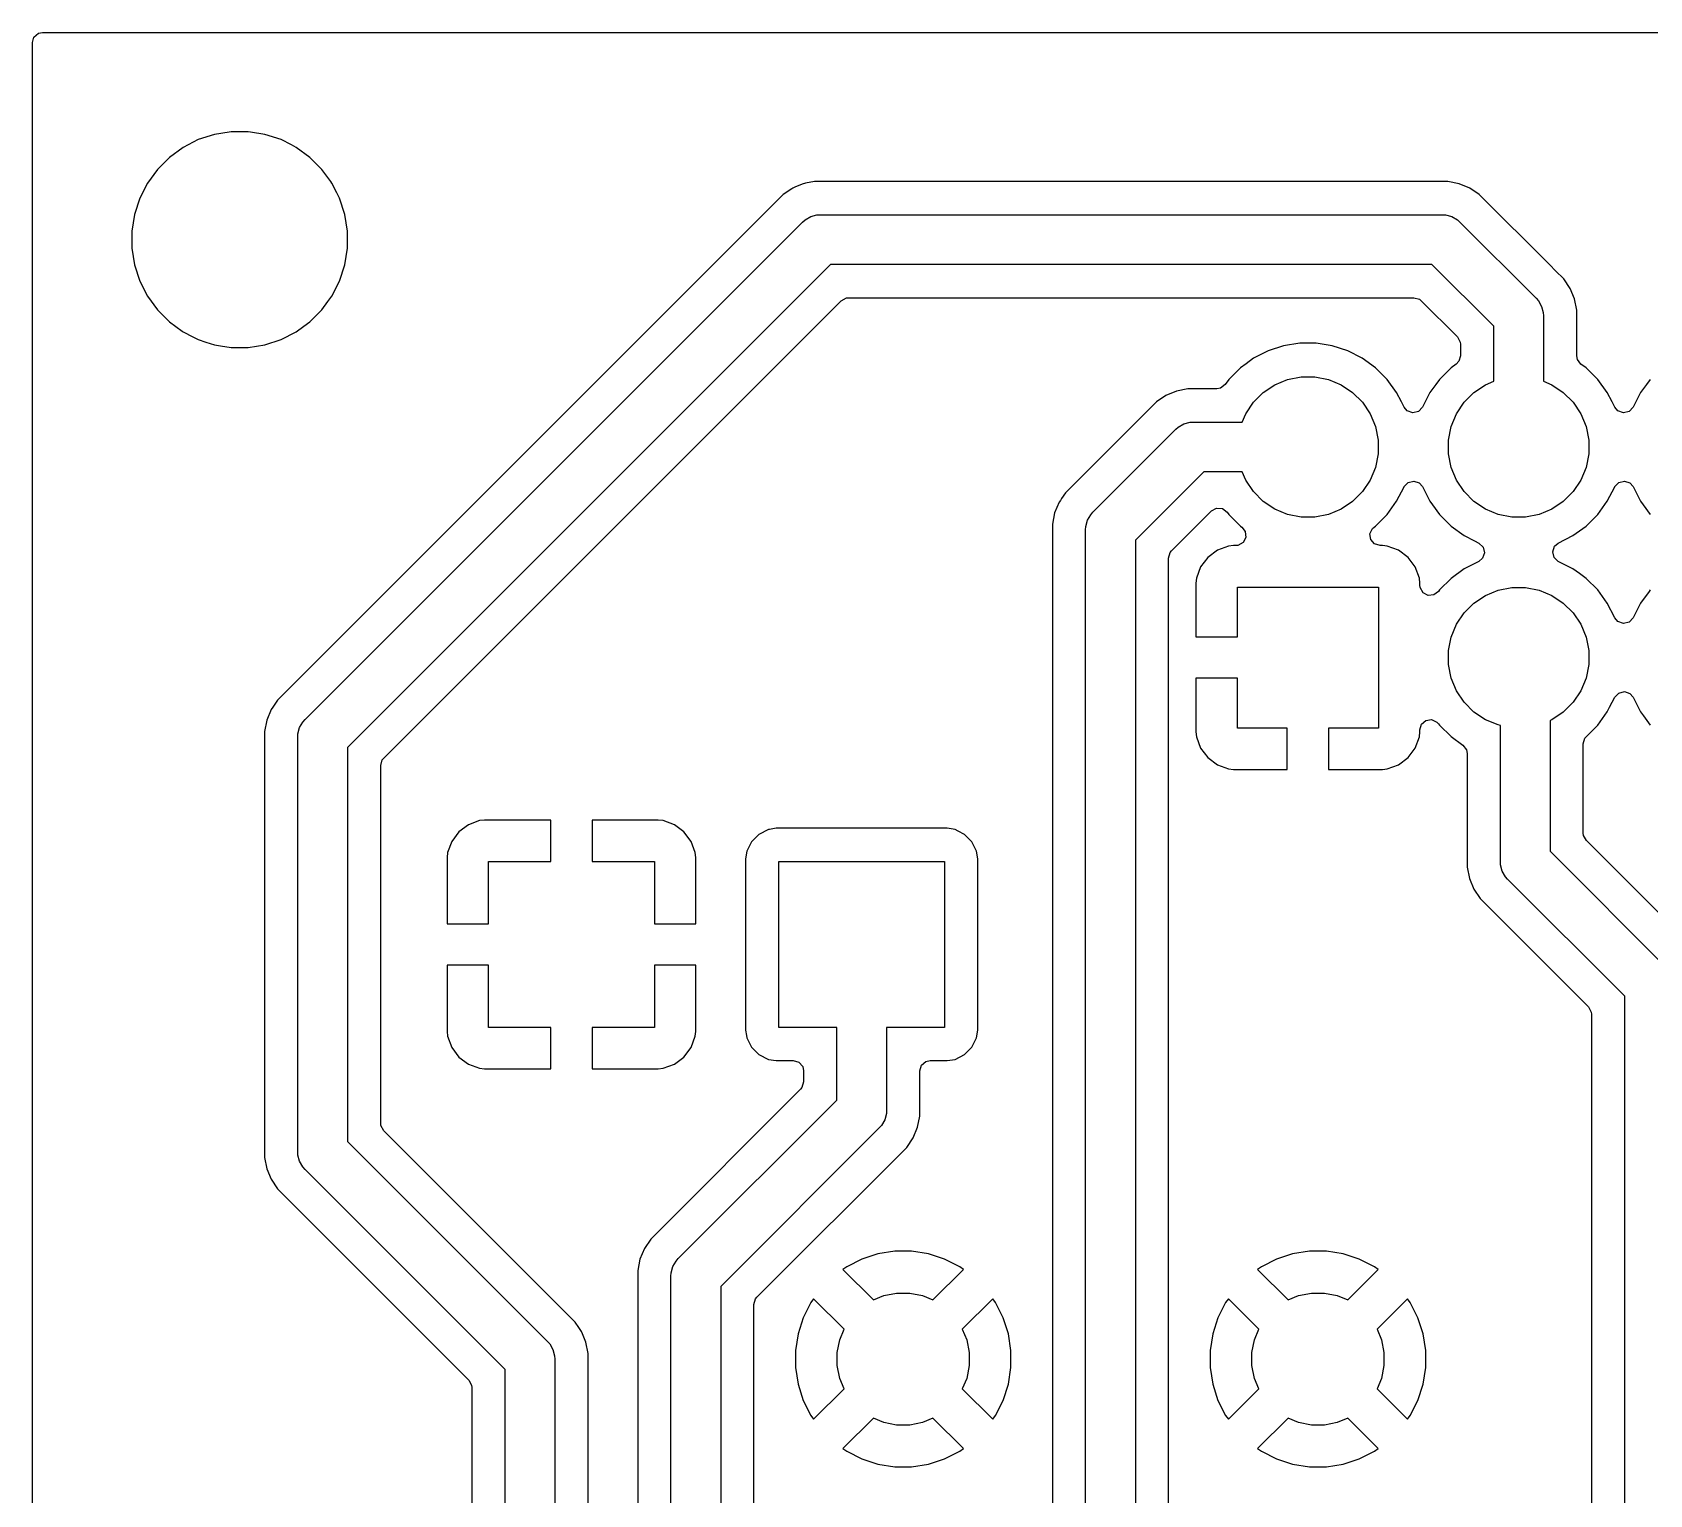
# Model space of a CAD drawing. Header units: inches. Extents: x 5.14 to 6.67, y -5.12 to -2.8.
# Drawn here: x 5.138 to 5.906, y -3.49 to -2.795 of the extents above; entities that cross this region are included whole.
import ezdxf

# ---------------------------------------------------------------- set-up
doc = ezdxf.new("R2010")
doc.units = ezdxf.units.IN
doc.header["$MEASUREMENT"] = 0
doc.layers.add('B.Cu', color=153, linetype='CONTINUOUS', true_color=0x4d7fc4)

msp = doc.modelspace()

# ---------------------------------------------------------------- linework, layer by layer
at = {"layer": 'B.Cu', "linetype": 'CONTINUOUS'}
for p, q in [((5.13781, -2.80018), (5.13859, -2.79754)), ((5.13781, -2.88967), (5.13781, -2.80018)), ((5.13859, -2.79754), (5.14067, -2.79574)), ((5.14067, -2.79574), (5.1427, -2.7953)), ((5.1427, -2.7953), (6.66833, -2.7953)), ((5.21657, -2.84625), (5.20939, -2.84991)), ((5.22423, -2.84376), (5.21657, -2.84625)), ((5.23123, -2.84265), (5.22423, -2.84376)), ((5.23219, -2.8425), (5.23123, -2.84265)), ((5.24025, -2.8425), (5.23219, -2.8425)), ((5.24134, -2.84267), (5.24025, -2.8425)), ((5.24821, -2.84376), (5.24134, -2.84267)), ((5.25587, -2.84625), (5.24821, -2.84376)), ((5.26081, -2.84877), (5.25587, -2.84625)), ((5.20287, -2.85465), (5.19717, -2.86035)), ((5.20939, -2.84991), (5.20287, -2.85465)), ((5.26306, -2.84991), (5.26081, -2.84877)), ((5.26958, -2.85465), (5.26306, -2.84991)), ((5.26306, -2.84991), (5.26306, -2.84991)), ((5.26306, -2.84991), (5.26306, -2.84991)), ((5.27527, -2.86035), (5.26958, -2.85465)), ((5.19717, -2.86035), (5.19243, -2.86687)), ((5.27947, -2.86612), (5.27527, -2.86035)), ((5.19243, -2.86687), (5.18877, -2.87405)), ((5.28001, -2.86687), (5.27947, -2.86612)), ((5.28234, -2.87144), (5.28001, -2.86687)), ((5.49834, -2.86953), (5.49423, -2.87228)), ((5.49835, -2.86953), (5.49834, -2.86953)), ((5.49875, -2.86926), (5.49835, -2.86953)), ((5.49983, -2.86881), (5.49875, -2.86926)), ((5.50169, -2.86804), (5.49983, -2.86881)), ((5.50377, -2.86718), (5.50169, -2.86804)), ((5.50169, -2.86804), (5.50169, -2.86804)), ((5.5043, -2.86708), (5.50377, -2.86718)), ((5.50483, -2.86697), (5.5043, -2.86708)), ((5.50909, -2.86612), (5.50483, -2.86697)), ((5.50483, -2.86697), (5.50483, -2.86697)), ((5.8098, -2.86612), (5.50909, -2.86612)), ((5.50909, -2.86612), (5.50909, -2.86612)), ((5.81513, -2.86718), (5.8098, -2.86612)), ((5.8098, -2.86612), (5.8098, -2.86612)), ((5.8098, -2.86612), (5.8098, -2.86612)), ((5.82015, -2.86926), (5.81513, -2.86718)), ((5.81513, -2.86718), (5.81513, -2.86718)), ((5.82467, -2.87228), (5.82015, -2.86926)), ((5.18877, -2.87405), (5.18628, -2.88171)), ((5.49423, -2.87228), (5.25417, -3.11234)), ((5.28367, -2.87405), (5.28234, -2.87144)), ((5.28616, -2.88171), (5.28367, -2.87405)), ((5.28367, -2.87405), (5.28367, -2.87405)), ((5.28367, -2.87405), (5.28367, -2.87405)), ((5.49423, -2.87228), (5.49423, -2.87228)), ((5.85808, -2.90569), (5.82467, -2.87228)), ((5.82467, -2.87228), (5.82467, -2.87228)), ((5.18628, -2.88171), (5.18502, -2.88967)), ((5.26724, -3.12157), (5.50346, -2.88535)), ((5.28742, -2.88967), (5.28616, -2.88171)), ((5.50346, -2.88535), (5.50462, -2.88433)), ((5.50462, -2.88433), (5.50729, -2.88279)), ((5.50729, -2.88279), (5.51027, -2.88199)), ((5.51027, -2.88199), (5.51181, -2.88189)), ((5.51181, -2.88189), (5.80709, -2.88189)), ((5.80709, -2.88189), (5.80863, -2.88199)), ((5.80863, -2.88199), (5.81161, -2.88279)), ((5.81161, -2.88279), (5.81428, -2.88433)), ((5.81428, -2.88433), (5.81544, -2.88535)), ((5.81544, -2.88535), (5.85166, -2.92157)), ((5.13781, -3.32949), (5.13781, -2.88967)), ((5.18502, -2.88967), (5.18502, -2.89773)), ((5.28742, -2.89773), (5.28742, -2.88967)), ((5.18502, -2.89773), (5.18628, -2.90569)), ((5.28616, -2.90569), (5.28742, -2.89773)), ((5.18628, -2.90569), (5.18877, -2.91336)), ((5.28367, -2.91336), (5.28616, -2.90569)), ((5.5167, -2.90551), (5.2874, -3.13481)), ((5.80219, -2.90551), (5.5167, -2.90551)), ((5.8315, -2.93481), (5.80219, -2.90551)), ((5.86089, -2.9085), (5.85808, -2.90569)), ((5.86473, -2.91234), (5.86089, -2.9085)), ((5.18877, -2.91336), (5.19243, -2.92054)), ((5.28001, -2.92054), (5.28367, -2.91336)), ((5.86775, -2.91686), (5.86473, -2.91234)), ((5.86473, -2.91234), (5.86473, -2.91234)), ((5.86983, -2.92188), (5.86775, -2.91686)), ((5.86775, -2.91686), (5.86775, -2.91686)), ((5.19243, -2.92054), (5.19717, -2.92706)), ((5.27527, -2.92706), (5.27811, -2.92316)), ((5.27811, -2.92316), (5.28001, -2.92054)), ((5.3046, -3.13991), (5.5218, -2.92271)), ((5.5218, -2.92271), (5.52422, -2.92139)), ((5.52422, -2.92139), (5.52526, -2.92128)), ((5.52526, -2.92128), (5.79364, -2.92128)), ((5.79364, -2.92128), (5.79628, -2.92205)), ((5.79628, -2.92205), (5.79709, -2.92271)), ((5.79709, -2.92271), (5.8143, -2.93991)), ((5.85166, -2.92157), (5.85268, -2.92273)), ((5.85268, -2.92273), (5.85268, -2.92273)), ((5.85268, -2.92273), (5.85422, -2.9254)), ((5.87089, -2.9272), (5.86983, -2.92188)), ((5.86983, -2.92188), (5.86983, -2.92188)), ((5.86983, -2.92188), (5.86983, -2.92188)), ((5.86983, -2.92188), (5.86983, -2.92188)), ((5.19717, -2.92706), (5.20287, -2.93275)), ((5.26958, -2.93275), (5.27527, -2.92706)), ((5.27527, -2.92706), (5.27527, -2.92706)), ((5.27527, -2.92706), (5.27527, -2.92706)), ((5.85422, -2.9254), (5.85502, -2.92838)), ((5.85502, -2.92838), (5.85512, -2.92992)), ((5.85512, -2.92992), (5.85512, -2.96097)), ((5.87089, -2.94882), (5.87089, -2.9272)), ((5.20287, -2.93275), (5.20897, -2.93719)), ((5.20897, -2.93719), (5.20939, -2.93749)), ((5.20939, -2.93749), (5.21396, -2.93982)), ((5.21396, -2.93982), (5.21657, -2.94115)), ((5.25587, -2.94115), (5.26306, -2.93749)), ((5.26306, -2.93749), (5.26672, -2.93483)), ((5.26672, -2.93483), (5.26958, -2.93275)), ((5.26958, -2.93275), (5.26958, -2.93275)), ((5.26958, -2.93275), (5.26958, -2.93275)), ((5.8143, -2.93991), (5.81562, -2.94233)), ((5.8315, -2.96097), (5.8315, -2.93481)), ((5.21657, -2.94115), (5.21657, -2.94115)), ((5.21657, -2.94115), (5.21657, -2.94115)), ((5.21657, -2.94115), (5.22019, -2.94233)), ((5.22019, -2.94233), (5.22423, -2.94364)), ((5.22423, -2.94364), (5.22717, -2.94411)), ((5.22717, -2.94411), (5.23219, -2.9449)), ((5.23219, -2.9449), (5.23219, -2.9449)), ((5.23219, -2.9449), (5.24025, -2.9449)), ((5.24025, -2.9449), (5.24821, -2.94364)), ((5.24025, -2.9449), (5.24025, -2.9449)), ((5.24821, -2.94364), (5.25587, -2.94115)), ((5.72441, -2.9465), (5.7175, -2.95002)), ((5.73178, -2.94411), (5.72441, -2.9465)), ((5.73943, -2.94289), (5.73178, -2.94411)), ((5.74718, -2.94289), (5.73943, -2.94289)), ((5.73943, -2.94289), (5.73943, -2.94289)), ((5.75484, -2.94411), (5.74718, -2.94289)), ((5.74718, -2.94289), (5.74718, -2.94289)), ((5.76221, -2.9465), (5.75484, -2.94411)), ((5.76911, -2.95002), (5.76221, -2.9465)), ((5.81562, -2.94233), (5.81573, -2.94337)), ((5.81573, -2.94337), (5.81573, -2.94882)), ((5.71123, -2.95457), (5.70575, -2.96005)), ((5.71393, -2.95262), (5.71123, -2.95457)), ((5.71123, -2.95457), (5.71123, -2.95457)), ((5.71123, -2.95457), (5.71123, -2.95457)), ((5.7175, -2.95002), (5.71393, -2.95262)), ((5.77538, -2.95457), (5.76911, -2.95002)), ((5.78086, -2.96005), (5.77538, -2.95457)), ((5.81123, -2.95457), (5.80575, -2.96005)), ((5.81372, -2.95277), (5.81123, -2.95457)), ((5.81495, -2.95146), (5.81372, -2.95277)), ((5.81573, -2.94882), (5.81495, -2.95146)), ((5.87122, -2.95059), (5.87089, -2.94882)), ((5.8729, -2.95277), (5.87122, -2.95059)), ((5.87538, -2.95457), (5.8729, -2.95277)), ((5.88086, -2.96005), (5.87538, -2.95457)), ((5.70395, -2.96253), (5.70177, -2.96421)), ((5.70575, -2.96005), (5.70395, -2.96253)), ((5.70575, -2.96005), (5.70575, -2.96005)), ((5.70575, -2.96005), (5.70575, -2.96005)), ((5.72208, -2.96626), (5.72753, -2.96261)), ((5.72753, -2.96261), (5.73359, -2.9601)), ((5.73359, -2.9601), (5.74003, -2.95882)), ((5.74003, -2.95882), (5.74659, -2.95882)), ((5.74659, -2.95882), (5.75302, -2.9601)), ((5.75302, -2.9601), (5.75908, -2.96261)), ((5.75908, -2.96261), (5.76454, -2.96626)), ((5.78541, -2.96632), (5.78086, -2.96005)), ((5.80395, -2.96253), (5.8012, -2.96632)), ((5.80575, -2.96005), (5.80395, -2.96253)), ((5.80575, -2.96005), (5.80575, -2.96005)), ((5.80575, -2.96005), (5.80575, -2.96005)), ((5.82208, -2.96626), (5.82753, -2.96261)), ((5.82753, -2.96261), (5.8315, -2.96097)), ((5.85512, -2.96097), (5.85908, -2.96261)), ((5.85908, -2.96261), (5.86454, -2.96626)), ((5.88541, -2.96632), (5.88086, -2.96005)), ((5.90395, -2.96253), (5.9012, -2.96632)), ((5.90575, -2.96005), (5.90395, -2.96253)), ((5.6714, -2.9707), (5.62818, -3.01392)), ((5.67591, -2.96769), (5.6714, -2.9707)), ((5.68093, -2.96561), (5.67591, -2.96769)), ((5.68626, -2.96455), (5.68093, -2.96561)), ((5.68093, -2.96561), (5.68093, -2.96561)), ((5.7, -2.96455), (5.68626, -2.96455)), ((5.70177, -2.96421), (5.7, -2.96455)), ((5.71379, -2.97635), (5.71744, -2.9709)), ((5.71744, -2.9709), (5.72208, -2.96626)), ((5.76454, -2.96626), (5.76918, -2.9709)), ((5.76918, -2.9709), (5.77282, -2.97635)), ((5.78765, -2.9707), (5.78541, -2.96632)), ((5.78896, -2.97328), (5.78765, -2.9707)), ((5.8012, -2.96632), (5.79766, -2.97328)), ((5.81379, -2.97635), (5.81744, -2.9709)), ((5.81744, -2.9709), (5.82208, -2.96626)), ((5.86454, -2.96626), (5.86918, -2.9709)), ((5.86918, -2.9709), (5.87282, -2.97635)), ((5.88765, -2.9707), (5.88541, -2.96632)), ((5.88896, -2.97328), (5.88765, -2.9707)), ((5.9012, -2.96632), (5.89766, -2.97328)), ((5.71215, -2.98031), (5.71379, -2.97635)), ((5.77282, -2.97635), (5.77533, -2.98241)), ((5.79049, -2.97505), (5.78896, -2.97328)), ((5.7931, -2.97594), (5.79049, -2.97505)), ((5.79577, -2.97528), (5.7931, -2.97594)), ((5.79766, -2.97328), (5.79577, -2.97528)), ((5.81128, -2.98241), (5.81379, -2.97635)), ((5.87282, -2.97635), (5.87533, -2.98241)), ((5.89049, -2.97505), (5.88896, -2.97328)), ((5.8931, -2.97594), (5.89049, -2.97505)), ((5.89577, -2.97528), (5.8931, -2.97594)), ((5.89766, -2.97328), (5.89577, -2.97528)), ((5.64125, -3.02314), (5.68062, -2.98377)), ((5.68062, -2.98377), (5.68179, -2.98276)), ((5.68179, -2.98276), (5.68446, -2.98121)), ((5.68446, -2.98121), (5.68743, -2.98042)), ((5.68743, -2.98042), (5.68898, -2.98031)), ((5.68898, -2.98031), (5.71215, -2.98031)), ((5.77533, -2.98241), (5.77661, -2.98885)), ((5.81, -2.98885), (5.81128, -2.98241)), ((5.87533, -2.98241), (5.87661, -2.98885)), ((5.77661, -2.98885), (5.77661, -2.99541)), ((5.81, -2.99541), (5.81, -2.98885)), ((5.87661, -2.98885), (5.87661, -2.99541)), ((5.77661, -2.99541), (5.77533, -3.00184)), ((5.81128, -3.00184), (5.81, -2.99541)), ((5.87661, -2.99541), (5.87533, -3.00184)), ((5.69387, -3.00394), (5.66142, -3.03639)), ((5.71215, -3.00394), (5.69387, -3.00394)), ((5.71379, -3.0079), (5.71215, -3.00394)), ((5.71744, -3.01336), (5.71379, -3.0079)), ((5.77282, -3.0079), (5.76918, -3.01336)), ((5.77533, -3.00184), (5.77282, -3.0079)), ((5.78896, -3.01098), (5.79085, -3.00898)), ((5.79085, -3.00898), (5.79352, -3.00831)), ((5.79352, -3.00831), (5.79612, -3.0092)), ((5.79612, -3.0092), (5.79766, -3.01098)), ((5.81379, -3.0079), (5.81128, -3.00184)), ((5.81744, -3.01336), (5.81379, -3.0079)), ((5.87282, -3.0079), (5.86918, -3.01336)), ((5.87533, -3.00184), (5.87282, -3.0079)), ((5.88896, -3.01098), (5.89085, -3.00898)), ((5.89085, -3.00898), (5.89352, -3.00831)), ((5.89352, -3.00831), (5.89612, -3.0092)), ((5.89612, -3.0092), (5.89766, -3.01098)), ((5.62641, -3.01657), (5.62579, -3.0175)), ((5.62818, -3.01392), (5.62641, -3.01657)), ((5.72208, -3.01799), (5.71744, -3.01336)), ((5.76918, -3.01336), (5.76454, -3.01799)), ((5.78541, -3.01793), (5.78893, -3.01102)), ((5.78893, -3.01102), (5.78896, -3.01098)), ((5.79766, -3.01098), (5.8012, -3.01793)), ((5.82208, -3.01799), (5.81744, -3.01336)), ((5.86918, -3.01336), (5.86454, -3.01799)), ((5.88541, -3.01793), (5.88893, -3.01102)), ((5.88893, -3.01102), (5.88896, -3.01098)), ((5.89766, -3.01098), (5.9012, -3.01793)), ((5.62309, -3.02345), (5.62203, -3.02878)), ((5.62517, -3.01843), (5.62309, -3.02345)), ((5.62309, -3.02345), (5.62309, -3.02345)), ((5.62579, -3.0175), (5.62517, -3.01843)), ((5.62517, -3.01843), (5.62517, -3.01843)), ((5.63869, -3.02698), (5.64024, -3.02431)), ((5.64024, -3.02431), (5.64125, -3.02314)), ((5.68778, -3.03232), (5.69757, -3.02254)), ((5.69757, -3.02254), (5.69998, -3.02122)), ((5.69998, -3.02122), (5.70273, -3.02141)), ((5.70273, -3.02141), (5.70493, -3.02306)), ((5.70493, -3.02306), (5.70497, -3.02312)), ((5.70497, -3.02312), (5.70575, -3.0242)), ((5.70575, -3.0242), (5.70575, -3.0242)), ((5.70575, -3.0242), (5.71123, -3.02968)), ((5.72753, -3.02164), (5.72208, -3.01799)), ((5.73359, -3.02415), (5.72753, -3.02164)), ((5.74003, -3.02543), (5.73359, -3.02415)), ((5.75302, -3.02415), (5.74659, -3.02543)), ((5.75908, -3.02164), (5.75302, -3.02415)), ((5.76454, -3.01799), (5.75908, -3.02164)), ((5.77538, -3.02968), (5.78086, -3.0242)), ((5.78086, -3.0242), (5.78541, -3.01793)), ((5.8012, -3.01793), (5.80249, -3.0197)), ((5.80249, -3.0197), (5.80575, -3.0242)), ((5.80575, -3.0242), (5.81123, -3.02968)), ((5.82753, -3.02164), (5.82208, -3.01799)), ((5.83359, -3.02415), (5.82753, -3.02164)), ((5.84003, -3.02543), (5.83359, -3.02415)), ((5.85302, -3.02415), (5.84659, -3.02543)), ((5.85908, -3.02164), (5.85302, -3.02415)), ((5.86454, -3.01799), (5.85908, -3.02164)), ((5.87538, -3.02968), (5.88086, -3.0242)), ((5.88086, -3.0242), (5.88541, -3.01793)), ((5.9012, -3.01793), (5.90249, -3.0197)), ((5.90249, -3.0197), (5.90575, -3.0242)), ((5.62203, -3.02878), (5.62203, -3.02878)), ((5.62203, -3.02878), (5.62203, -3.52091)), ((5.6378, -3.0315), (5.6379, -3.02995)), ((5.6378, -3.52362), (5.6378, -3.0315)), ((5.6379, -3.02995), (5.63869, -3.02698)), ((5.67861, -3.04149), (5.68778, -3.03232)), ((5.71123, -3.02968), (5.71188, -3.03015)), ((5.71188, -3.03015), (5.71356, -3.03232)), ((5.71356, -3.03232), (5.71379, -3.03506)), ((5.74659, -3.02543), (5.74003, -3.02543)), ((5.77277, -3.0334), (5.77392, -3.0309)), ((5.77392, -3.0309), (5.77474, -3.03015)), ((5.77474, -3.03015), (5.77538, -3.02968)), ((5.81123, -3.02968), (5.8175, -3.03423)), ((5.84659, -3.02543), (5.84003, -3.02543)), ((5.86911, -3.03423), (5.87538, -3.02968)), ((5.66142, -3.03639), (5.66142, -3.51873)), ((5.70561, -3.03923), (5.70031, -3.04121)), ((5.70562, -3.03923), (5.70561, -3.03923)), ((5.70796, -3.03898), (5.70562, -3.03923)), ((5.70901, -3.03898), (5.70796, -3.03898)), ((5.71011, -3.03885), (5.70901, -3.03898)), ((5.71251, -3.0375), (5.71011, -3.03885)), ((5.71379, -3.03506), (5.71251, -3.0375)), ((5.77317, -3.03612), (5.77277, -3.0334)), ((5.77497, -3.0382), (5.77317, -3.03612)), ((5.77761, -3.03898), (5.77497, -3.0382)), ((5.77866, -3.03898), (5.77761, -3.03898)), ((5.781, -3.03923), (5.77866, -3.03898)), ((5.7863, -3.04121), (5.781, -3.03923)), ((5.781, -3.03923), (5.781, -3.03923)), ((5.8175, -3.03423), (5.82236, -3.03671)), ((5.82236, -3.03671), (5.82446, -3.03778)), ((5.82446, -3.03778), (5.82646, -3.03966)), ((5.82646, -3.03966), (5.82712, -3.04234)), ((5.8595, -3.04192), (5.86038, -3.03931)), ((5.86038, -3.03931), (5.86216, -3.03778)), ((5.86216, -3.03778), (5.86911, -3.03423)), ((5.86911, -3.03423), (5.86911, -3.03423)), ((5.86911, -3.03423), (5.86911, -3.03423)), ((5.67719, -3.04494), (5.67796, -3.0423)), ((5.67719, -3.42117), (5.67719, -3.04494)), ((5.67796, -3.0423), (5.67861, -3.04149)), ((5.69578, -3.0446), (5.69239, -3.04913)), ((5.70031, -3.04121), (5.69578, -3.0446)), ((5.69578, -3.0446), (5.69578, -3.0446)), ((5.70031, -3.04121), (5.70031, -3.04121)), ((5.79083, -3.0446), (5.7863, -3.04121)), ((5.7863, -3.04121), (5.7863, -3.04121)), ((5.79423, -3.04913), (5.79083, -3.0446)), ((5.79083, -3.0446), (5.79083, -3.0446)), ((5.82446, -3.04648), (5.8175, -3.05002)), ((5.82623, -3.04494), (5.82446, -3.04648)), ((5.82712, -3.04234), (5.82623, -3.04494)), ((5.86016, -3.04459), (5.8595, -3.04192)), ((5.86216, -3.04648), (5.86016, -3.04459)), ((5.86911, -3.05002), (5.86216, -3.04648)), ((5.69041, -3.05443), (5.69016, -3.05678)), ((5.69239, -3.04913), (5.69041, -3.05443)), ((5.69041, -3.05443), (5.69041, -3.05443)), ((5.69239, -3.04913), (5.69239, -3.04913)), ((5.7962, -3.05443), (5.79423, -3.04913)), ((5.79423, -3.04913), (5.79423, -3.04913)), ((5.79646, -3.05678), (5.7962, -3.05443)), ((5.7962, -3.05443), (5.7962, -3.05443)), ((5.81123, -3.05457), (5.80575, -3.06005)), ((5.8175, -3.05002), (5.81123, -3.05457)), ((5.87225, -3.0523), (5.86911, -3.05002)), ((5.87538, -3.05457), (5.87225, -3.0523)), ((5.88086, -3.06005), (5.87538, -3.05457)), ((5.69016, -3.05678), (5.69016, -3.08228)), ((5.70984, -3.08228), (5.70984, -3.05866)), ((5.70984, -3.05866), (5.77677, -3.05866)), ((5.77677, -3.05866), (5.77677, -3.12559)), ((5.79646, -3.05783), (5.79646, -3.05678)), ((5.79646, -3.05678), (5.79646, -3.05678)), ((5.79658, -3.05893), (5.79646, -3.05783)), ((5.79794, -3.06133), (5.79658, -3.05893)), ((5.80037, -3.06261), (5.79794, -3.06133)), ((5.80311, -3.06238), (5.80037, -3.06261)), ((5.80529, -3.0607), (5.80311, -3.06238)), ((5.80575, -3.06005), (5.80529, -3.0607)), ((5.82208, -3.06626), (5.82753, -3.06261)), ((5.82753, -3.06261), (5.83359, -3.0601)), ((5.83359, -3.0601), (5.84003, -3.05882)), ((5.84003, -3.05882), (5.84659, -3.05882)), ((5.84659, -3.05882), (5.85302, -3.0601)), ((5.85302, -3.0601), (5.85908, -3.06261)), ((5.85908, -3.06261), (5.86454, -3.06626)), ((5.88541, -3.06632), (5.88086, -3.06005)), ((5.90529, -3.0607), (5.9012, -3.06632)), ((5.90575, -3.06005), (5.90529, -3.0607)), ((5.81744, -3.0709), (5.82208, -3.06626)), ((5.86454, -3.06626), (5.86918, -3.0709)), ((5.88896, -3.07328), (5.88541, -3.06632)), ((5.9012, -3.06632), (5.89766, -3.07328)), ((5.81128, -3.08241), (5.81379, -3.07635)), ((5.81379, -3.07635), (5.81744, -3.0709)), ((5.86918, -3.0709), (5.87282, -3.07635)), ((5.87282, -3.07635), (5.87533, -3.08241)), ((5.89049, -3.07505), (5.88896, -3.07328)), ((5.8931, -3.07594), (5.89049, -3.07505)), ((5.89577, -3.07528), (5.8931, -3.07594)), ((5.89766, -3.07328), (5.89577, -3.07528)), ((5.69016, -3.08228), (5.70984, -3.08228)), ((5.81, -3.08885), (5.81128, -3.08241)), ((5.87533, -3.08241), (5.87661, -3.08885)), ((5.81, -3.09541), (5.81, -3.08885)), ((5.87661, -3.08885), (5.87661, -3.09541)), ((5.81128, -3.10184), (5.81, -3.09541)), ((5.87661, -3.09541), (5.87533, -3.10184)), ((5.69016, -3.10197), (5.69016, -3.12747)), ((5.70984, -3.10197), (5.69016, -3.10197)), ((5.70984, -3.12559), (5.70984, -3.10197)), ((5.81379, -3.1079), (5.81128, -3.10184)), ((5.81744, -3.11336), (5.81379, -3.1079)), ((5.87282, -3.1079), (5.86918, -3.11336)), ((5.87533, -3.10184), (5.87282, -3.1079)), ((5.88896, -3.11098), (5.89085, -3.10898)), ((5.89085, -3.10898), (5.89352, -3.10831)), ((5.89352, -3.10831), (5.89612, -3.1092)), ((5.89612, -3.1092), (5.89766, -3.11098)), ((5.25115, -3.11686), (5.24907, -3.12188)), ((5.2519, -3.11573), (5.25115, -3.11686)), ((5.25115, -3.11686), (5.25115, -3.11686)), ((5.25417, -3.11234), (5.2519, -3.11573)), ((5.2519, -3.11573), (5.2519, -3.11573)), ((5.25417, -3.11234), (5.25417, -3.11234)), ((5.82208, -3.11799), (5.81744, -3.11336)), ((5.86918, -3.11336), (5.86454, -3.11799)), ((5.88541, -3.11793), (5.88653, -3.11573)), ((5.88653, -3.11573), (5.88896, -3.11098)), ((5.89766, -3.11098), (5.9012, -3.11793)), ((5.24907, -3.12188), (5.24801, -3.1272)), ((5.24907, -3.12188), (5.24907, -3.12188)), ((5.26468, -3.1254), (5.26622, -3.12273)), ((5.26622, -3.12273), (5.26724, -3.12157)), ((5.79646, -3.12643), (5.79723, -3.12379)), ((5.79723, -3.12379), (5.79931, -3.12199)), ((5.79931, -3.12199), (5.80203, -3.12159)), ((5.80203, -3.12159), (5.80454, -3.12274)), ((5.80454, -3.12274), (5.80529, -3.12356)), ((5.80529, -3.12356), (5.80575, -3.1242)), ((5.80575, -3.1242), (5.81123, -3.12968)), ((5.82753, -3.12164), (5.82208, -3.11799)), ((5.83359, -3.12415), (5.82753, -3.12164)), ((5.83465, -3.12436), (5.83359, -3.12415)), ((5.83465, -3.18898), (5.83465, -3.12436)), ((5.85908, -3.12164), (5.85827, -3.12198)), ((5.85827, -3.12198), (5.85827, -3.18408)), ((5.86454, -3.11799), (5.85908, -3.12164)), ((5.87785, -3.1272), (5.88086, -3.1242)), ((5.88086, -3.1242), (5.88541, -3.11793)), ((5.9012, -3.11793), (5.90257, -3.11981)), ((5.90257, -3.11981), (5.90575, -3.1242)), ((5.24801, -3.1272), (5.24801, -3.12721)), ((5.24801, -3.12721), (5.24801, -3.32406)), ((5.26378, -3.12992), (5.26388, -3.12838)), ((5.26378, -3.32677), (5.26378, -3.12992)), ((5.26388, -3.12838), (5.26468, -3.1254)), ((5.69016, -3.12747), (5.69041, -3.12982)), ((5.69041, -3.12982), (5.69041, -3.12982)), ((5.69041, -3.12982), (5.69239, -3.13512)), ((5.73346, -3.12559), (5.70984, -3.12559)), ((5.73346, -3.14528), (5.73346, -3.12559)), ((5.77677, -3.12559), (5.75315, -3.12559)), ((5.75315, -3.12559), (5.75315, -3.14528)), ((5.79423, -3.13512), (5.7962, -3.12982)), ((5.7962, -3.12982), (5.79646, -3.12747)), ((5.7962, -3.12982), (5.7962, -3.12982)), ((5.79646, -3.12747), (5.79646, -3.12643)), ((5.79646, -3.12747), (5.79646, -3.12747)), ((5.81123, -3.12968), (5.81687, -3.13377)), ((5.87404, -3.13304), (5.87481, -3.13041)), ((5.87481, -3.13041), (5.87547, -3.12959)), ((5.87547, -3.12959), (5.87785, -3.1272)), ((5.2874, -3.13481), (5.2874, -3.32188)), ((5.30394, -3.14073), (5.3046, -3.13991)), ((5.69239, -3.13512), (5.69239, -3.13512)), ((5.69239, -3.13512), (5.69578, -3.13965)), ((5.69578, -3.13965), (5.69578, -3.13965)), ((5.69578, -3.13965), (5.70031, -3.14305)), ((5.7863, -3.14305), (5.79083, -3.13965)), ((5.79083, -3.13965), (5.79423, -3.13512)), ((5.79083, -3.13965), (5.79083, -3.13965)), ((5.79423, -3.13512), (5.79423, -3.13512)), ((5.81687, -3.13377), (5.81855, -3.13595)), ((5.81855, -3.13595), (5.81888, -3.13772)), ((5.81888, -3.13772), (5.81888, -3.18626)), ((5.87404, -3.17553), (5.87404, -3.13304)), ((5.30317, -3.14337), (5.30394, -3.14073)), ((5.30317, -3.18709), (5.30317, -3.14337)), ((5.70031, -3.14305), (5.70031, -3.14305)), ((5.70031, -3.14305), (5.70561, -3.14502)), ((5.70561, -3.14502), (5.70562, -3.14502)), ((5.70562, -3.14502), (5.70796, -3.14528)), ((5.70796, -3.14528), (5.70796, -3.14528)), ((5.70796, -3.14528), (5.73346, -3.14528)), ((5.75315, -3.14528), (5.77865, -3.14528)), ((5.77865, -3.14528), (5.77866, -3.14528)), ((5.77866, -3.14528), (5.781, -3.14502)), ((5.781, -3.14502), (5.7863, -3.14305)), ((5.781, -3.14502), (5.781, -3.14502)), ((5.7863, -3.14305), (5.7863, -3.14305)), ((5.3501, -3.16954), (5.3448, -3.17152)), ((5.35245, -3.16929), (5.3501, -3.16954)), ((5.3501, -3.16954), (5.3501, -3.16954)), ((5.38386, -3.16929), (5.35245, -3.16929)), ((5.38386, -3.18898), (5.38386, -3.16929)), ((5.43495, -3.16929), (5.40354, -3.16929)), ((5.40354, -3.16929), (5.40354, -3.18898)), ((5.4373, -3.16954), (5.43495, -3.16929)), ((5.4426, -3.17152), (5.4373, -3.16954)), ((5.4373, -3.16954), (5.4373, -3.16954)), ((5.34027, -3.17491), (5.33688, -3.17945)), ((5.3448, -3.17152), (5.34027, -3.17491)), ((5.34027, -3.17491), (5.34027, -3.17491)), ((5.3448, -3.17152), (5.3448, -3.17152)), ((5.44713, -3.17491), (5.4426, -3.17152)), ((5.4426, -3.17152), (5.4426, -3.17152)), ((5.45053, -3.17945), (5.44713, -3.17491)), ((5.44713, -3.17491), (5.44713, -3.17491)), ((5.48274, -3.17606), (5.47921, -3.17959)), ((5.48719, -3.17379), (5.48274, -3.17606)), ((5.48274, -3.17606), (5.48274, -3.17606)), ((5.48274, -3.17606), (5.48274, -3.17606)), ((5.4877, -3.17371), (5.48719, -3.17379)), ((5.49089, -3.17321), (5.4877, -3.17371)), ((5.57211, -3.17321), (5.49089, -3.17321)), ((5.5758, -3.17379), (5.57211, -3.17321)), ((5.57723, -3.17452), (5.5758, -3.17379)), ((5.58025, -3.17606), (5.57723, -3.17452)), ((5.58378, -3.17959), (5.58025, -3.17606)), ((5.58025, -3.17606), (5.58025, -3.17606)), ((5.58025, -3.17606), (5.58025, -3.17606)), ((5.87415, -3.17657), (5.87404, -3.17553)), ((5.87547, -3.17898), (5.87415, -3.17657)), ((5.3349, -3.18475), (5.33465, -3.18709)), ((5.33688, -3.17945), (5.3349, -3.18475)), ((5.3349, -3.18475), (5.3349, -3.18475)), ((5.33688, -3.17945), (5.33688, -3.17945)), ((5.4525, -3.18475), (5.45053, -3.17945)), ((5.45053, -3.17945), (5.45053, -3.17945)), ((5.45276, -3.18709), (5.4525, -3.18475)), ((5.4525, -3.18475), (5.4525, -3.18475)), ((5.47694, -3.18404), (5.47636, -3.18774)), ((5.47921, -3.17959), (5.47694, -3.18404)), ((5.47921, -3.17959), (5.47921, -3.17959)), ((5.58605, -3.18404), (5.58378, -3.17959)), ((5.58378, -3.17959), (5.58378, -3.17959)), ((5.58378, -3.17959), (5.58378, -3.17959)), ((5.58663, -3.18774), (5.58605, -3.18404)), ((5.85827, -3.18408), (5.91386, -3.23968)), ((5.92309, -3.22661), (5.87547, -3.17898)), ((5.30317, -3.31333), (5.30317, -3.18709)), ((5.33465, -3.18709), (5.33465, -3.2185)), ((5.35433, -3.2185), (5.35433, -3.18898)), ((5.35433, -3.18898), (5.38386, -3.18898)), ((5.40354, -3.18898), (5.43307, -3.18898)), ((5.43307, -3.18898), (5.43307, -3.2185)), ((5.45276, -3.2185), (5.45276, -3.18709)), ((5.45276, -3.18709), (5.45276, -3.18709)), ((5.47636, -3.18774), (5.47636, -3.26896)), ((5.49213, -3.26772), (5.49213, -3.18898)), ((5.49213, -3.18898), (5.57087, -3.18898)), ((5.57087, -3.18898), (5.57087, -3.26772)), ((5.58663, -3.26896), (5.58663, -3.18774)), ((5.81888, -3.18626), (5.81888, -3.19169)), ((5.81888, -3.19169), (5.81888, -3.19169)), ((5.81888, -3.19169), (5.81888, -3.19169)), ((5.81888, -3.19169), (5.81994, -3.19702)), ((5.83475, -3.19052), (5.83465, -3.18898)), ((5.83554, -3.1935), (5.83475, -3.19052)), ((5.83709, -3.19617), (5.83554, -3.1935)), ((5.81994, -3.19702), (5.81994, -3.19702)), ((5.81994, -3.19702), (5.82202, -3.20204)), ((5.83811, -3.19733), (5.83709, -3.19617)), ((5.8937, -3.25292), (5.83811, -3.19733)), ((5.82202, -3.20204), (5.82503, -3.20656)), ((5.82503, -3.20656), (5.82503, -3.20656)), ((5.82503, -3.20656), (5.8765, -3.25803)), ((5.33465, -3.2185), (5.35433, -3.2185)), ((5.43307, -3.2185), (5.45276, -3.2185)), ((5.33465, -3.23819), (5.33465, -3.2696)), ((5.35433, -3.23819), (5.33465, -3.23819)), ((5.35433, -3.26772), (5.35433, -3.23819)), ((5.45276, -3.23819), (5.43307, -3.23819)), ((5.43307, -3.23819), (5.43307, -3.26772)), ((5.45276, -3.2696), (5.45276, -3.23819)), ((5.8937, -3.71472), (5.8937, -3.25292)), ((5.8765, -3.25803), (5.87782, -3.26044)), ((5.87782, -3.26044), (5.87793, -3.26148)), ((5.87793, -3.26148), (5.87793, -3.71744)), ((5.33465, -3.2696), (5.3349, -3.27194)), ((5.38386, -3.26772), (5.35433, -3.26772)), ((5.38386, -3.2874), (5.38386, -3.26772)), ((5.43307, -3.26772), (5.40354, -3.26772)), ((5.40354, -3.26772), (5.40354, -3.2874)), ((5.4525, -3.27194), (5.45276, -3.2696)), ((5.45276, -3.2696), (5.45276, -3.2696)), ((5.47636, -3.26896), (5.47678, -3.27164)), ((5.51969, -3.26772), (5.49213, -3.26772)), ((5.51969, -3.30219), (5.51969, -3.26772)), ((5.57087, -3.26772), (5.54331, -3.26772)), ((5.54331, -3.26772), (5.54331, -3.30709)), ((5.58605, -3.27265), (5.58663, -3.26896)), ((5.58663, -3.26896), (5.58663, -3.26896)), ((5.3349, -3.27194), (5.3349, -3.27194)), ((5.3349, -3.27194), (5.33688, -3.27725)), ((5.33688, -3.27725), (5.33688, -3.27725)), ((5.33688, -3.27725), (5.34027, -3.28178)), ((5.44713, -3.28178), (5.45053, -3.27725)), ((5.45053, -3.27725), (5.4525, -3.27194)), ((5.45053, -3.27725), (5.45053, -3.27725)), ((5.4525, -3.27194), (5.4525, -3.27194)), ((5.47678, -3.27164), (5.47694, -3.27265)), ((5.47694, -3.27265), (5.47921, -3.2771)), ((5.47921, -3.2771), (5.47921, -3.2771)), ((5.47921, -3.2771), (5.47921, -3.2771)), ((5.47921, -3.2771), (5.48274, -3.28063)), ((5.58025, -3.28063), (5.58378, -3.2771)), ((5.58378, -3.2771), (5.58605, -3.27265)), ((5.58605, -3.27265), (5.58605, -3.27265)), ((5.58605, -3.27265), (5.58605, -3.27265)), ((5.34027, -3.28178), (5.34027, -3.28178)), ((5.34027, -3.28178), (5.3448, -3.28517)), ((5.3448, -3.28517), (5.3448, -3.28517)), ((5.3448, -3.28517), (5.3501, -3.28715)), ((5.4373, -3.28715), (5.4426, -3.28517)), ((5.4426, -3.28517), (5.44713, -3.28178)), ((5.4426, -3.28517), (5.4426, -3.28517)), ((5.44713, -3.28178), (5.44713, -3.28178)), ((5.48274, -3.28063), (5.48274, -3.28063)), ((5.48274, -3.28063), (5.48274, -3.28063)), ((5.48274, -3.28063), (5.48719, -3.2829)), ((5.48719, -3.2829), (5.48719, -3.2829)), ((5.48719, -3.2829), (5.49088, -3.28348)), ((5.49088, -3.28348), (5.49089, -3.28348)), ((5.49089, -3.28348), (5.49904, -3.28348)), ((5.49904, -3.28348), (5.50167, -3.28426)), ((5.50167, -3.28426), (5.50348, -3.28634)), ((5.55907, -3.28837), (5.55985, -3.28573)), ((5.55985, -3.28573), (5.56193, -3.28393)), ((5.56193, -3.28393), (5.56396, -3.28348)), ((5.56396, -3.28348), (5.57211, -3.28348)), ((5.57211, -3.28348), (5.5758, -3.2829)), ((5.57211, -3.28348), (5.57211, -3.28348)), ((5.5758, -3.2829), (5.58025, -3.28063)), ((5.3501, -3.28715), (5.3501, -3.28715)), ((5.3501, -3.28715), (5.35245, -3.2874)), ((5.35245, -3.2874), (5.35245, -3.2874)), ((5.35245, -3.2874), (5.38386, -3.2874)), ((5.40354, -3.2874), (5.43495, -3.2874)), ((5.43495, -3.2874), (5.4373, -3.28715)), ((5.43495, -3.2874), (5.43495, -3.2874)), ((5.4373, -3.28715), (5.4373, -3.28715)), ((5.50348, -3.28634), (5.50392, -3.28837)), ((5.50392, -3.28837), (5.50392, -3.29364)), ((5.55907, -3.3098), (5.55907, -3.28837)), ((5.50249, -3.29709), (5.43133, -3.36825)), ((5.50314, -3.29628), (5.50249, -3.29709)), ((5.50392, -3.29364), (5.50314, -3.29628)), ((5.4444, -3.37748), (5.51969, -3.30219)), ((5.54321, -3.30863), (5.54241, -3.31161)), ((5.54331, -3.30709), (5.54321, -3.30863)), ((5.30328, -3.31436), (5.30317, -3.31333)), ((5.3046, -3.31678), (5.30328, -3.31436)), ((5.53985, -3.31544), (5.46457, -3.39072)), ((5.54087, -3.31428), (5.53985, -3.31544)), ((5.54241, -3.31161), (5.54087, -3.31428)), ((5.55594, -3.32015), (5.55801, -3.31513)), ((5.55801, -3.31513), (5.55907, -3.3098)), ((5.24801, -3.32406), (5.24801, -3.32949)), ((5.2874, -3.32188), (5.38237, -3.41685)), ((5.39544, -3.40762), (5.3046, -3.31678)), ((5.55292, -3.32467), (5.55594, -3.32015)), ((5.13781, -4.66411), (5.13781, -3.32949)), ((5.24801, -3.32949), (5.24801, -3.32949)), ((5.24801, -3.32949), (5.24801, -3.32949)), ((5.24801, -3.32949), (5.24907, -3.33482)), ((5.26388, -3.32831), (5.26378, -3.32677)), ((5.26468, -3.33129), (5.26388, -3.32831)), ((5.26622, -3.33396), (5.26468, -3.33129)), ((5.48176, -3.39582), (5.55292, -3.32467)), ((5.55292, -3.32467), (5.55292, -3.32467)), ((5.24907, -3.33482), (5.24907, -3.33482)), ((5.24907, -3.33482), (5.25115, -3.33983)), ((5.26724, -3.33512), (5.26622, -3.33396)), ((5.3622, -3.43009), (5.26724, -3.33512)), ((5.25115, -3.33983), (5.25417, -3.34435)), ((5.25417, -3.34435), (5.25417, -3.34435)), ((5.25417, -3.34435), (5.34501, -3.43519)), ((5.43133, -3.36825), (5.42832, -3.37276)), ((5.43133, -3.36825), (5.43133, -3.36825)), ((5.42624, -3.37778), (5.42518, -3.38311)), ((5.42832, -3.37276), (5.42624, -3.37778)), ((5.42624, -3.37778), (5.42624, -3.37778)), ((5.44339, -3.37864), (5.4444, -3.37748)), ((5.53153, -3.37777), (5.52436, -3.38142)), ((5.5392, -3.37528), (5.53153, -3.37777)), ((5.54715, -3.37402), (5.5392, -3.37528)), ((5.55521, -3.37402), (5.54715, -3.37402)), ((5.56317, -3.37528), (5.55521, -3.37402)), ((5.57083, -3.37777), (5.56317, -3.37528)), ((5.57801, -3.38142), (5.57083, -3.37777)), ((5.72838, -3.37777), (5.72121, -3.38142)), ((5.73605, -3.37528), (5.72838, -3.37777)), ((5.744, -3.37402), (5.73605, -3.37528)), ((5.75206, -3.37402), (5.744, -3.37402)), ((5.76002, -3.37528), (5.75206, -3.37402)), ((5.76768, -3.37777), (5.76002, -3.37528)), ((5.77486, -3.38142), (5.76768, -3.37777)), ((5.42518, -3.38311), (5.42518, -3.38311)), ((5.42518, -3.38311), (5.42518, -3.52091)), ((5.44094, -3.38583), (5.44105, -3.38429)), ((5.44105, -3.38429), (5.44184, -3.38131)), ((5.44184, -3.38131), (5.44339, -3.37864)), ((5.52436, -3.38142), (5.5226, -3.3827)), ((5.5226, -3.3827), (5.5226, -3.3827)), ((5.5226, -3.3827), (5.53703, -3.39713)), ((5.56533, -3.39713), (5.57976, -3.3827)), ((5.57976, -3.3827), (5.57801, -3.38142)), ((5.57801, -3.38142), (5.57801, -3.38142)), ((5.57976, -3.3827), (5.57976, -3.3827)), ((5.72121, -3.38142), (5.71945, -3.3827)), ((5.71945, -3.3827), (5.71945, -3.3827)), ((5.71945, -3.3827), (5.73388, -3.39713)), ((5.76218, -3.39713), (5.77661, -3.3827)), ((5.77661, -3.3827), (5.77486, -3.38142)), ((5.77486, -3.38142), (5.77486, -3.38142)), ((5.77661, -3.3827), (5.77661, -3.3827)), ((5.44094, -3.52362), (5.44094, -3.38583)), ((5.46457, -3.39072), (5.46457, -3.51873)), ((5.48033, -3.39927), (5.48111, -3.39663)), ((5.48033, -3.42117), (5.48033, -3.39927)), ((5.48111, -3.39663), (5.48176, -3.39582)), ((5.50741, -3.39837), (5.50375, -3.40555)), ((5.50868, -3.39662), (5.50741, -3.39837)), ((5.52311, -3.41105), (5.50868, -3.39662)), ((5.50868, -3.39662), (5.50868, -3.39662)), ((5.53703, -3.39713), (5.54204, -3.39506)), ((5.54204, -3.39506), (5.54809, -3.39385)), ((5.54809, -3.39385), (5.55427, -3.39385)), ((5.55427, -3.39385), (5.56032, -3.39506)), ((5.56032, -3.39506), (5.56533, -3.39713)), ((5.59368, -3.39662), (5.57925, -3.41105)), ((5.59496, -3.39837), (5.59368, -3.39662)), ((5.59368, -3.39662), (5.59368, -3.39662)), ((5.59861, -3.40555), (5.59496, -3.39837)), ((5.70426, -3.39837), (5.7006, -3.40555)), ((5.70553, -3.39662), (5.70426, -3.39837)), ((5.71996, -3.41105), (5.70553, -3.39662)), ((5.70553, -3.39662), (5.70553, -3.39662)), ((5.73388, -3.39713), (5.73889, -3.39506)), ((5.73889, -3.39506), (5.74494, -3.39385)), ((5.74494, -3.39385), (5.75112, -3.39385)), ((5.75112, -3.39385), (5.75717, -3.39506)), ((5.75717, -3.39506), (5.76218, -3.39713)), ((5.79053, -3.39662), (5.7761, -3.41105)), ((5.79181, -3.39837), (5.79053, -3.39662)), ((5.79053, -3.39662), (5.79053, -3.39662)), ((5.79546, -3.40555), (5.79181, -3.39837)), ((5.39721, -3.41027), (5.39544, -3.40762)), ((5.39544, -3.40762), (5.39544, -3.40762)), ((5.50375, -3.40555), (5.50126, -3.41321)), ((5.6011, -3.41321), (5.59861, -3.40555)), ((5.7006, -3.40555), (5.69811, -3.41321)), ((5.79795, -3.41321), (5.79546, -3.40555)), ((5.39846, -3.41213), (5.39721, -3.41027)), ((5.3989, -3.41321), (5.39846, -3.41213)), ((5.39846, -3.41213), (5.39846, -3.41213)), ((5.40053, -3.41715), (5.3989, -3.41321)), ((5.50126, -3.41321), (5.5, -3.42117)), ((5.51984, -3.42211), (5.52104, -3.41605)), ((5.52104, -3.41605), (5.52311, -3.41105)), ((5.57925, -3.41105), (5.58132, -3.41605)), ((5.58132, -3.41605), (5.58253, -3.42211)), ((5.60236, -3.42117), (5.6011, -3.41321)), ((5.69811, -3.41321), (5.69685, -3.42117)), ((5.71669, -3.42211), (5.71789, -3.41605)), ((5.71789, -3.41605), (5.71996, -3.41105)), ((5.7761, -3.41105), (5.77817, -3.41605)), ((5.77817, -3.41605), (5.77938, -3.42211)), ((5.79921, -3.42117), (5.79795, -3.41321)), ((5.38237, -3.41685), (5.38339, -3.41801)), ((5.38339, -3.41801), (5.38493, -3.42068)), ((5.38493, -3.42068), (5.38573, -3.42366)), ((5.38573, -3.42366), (5.38583, -3.4252)), ((5.40159, -3.42248), (5.40053, -3.41715)), ((5.40053, -3.41715), (5.40053, -3.41715)), ((5.40053, -3.41715), (5.40053, -3.41715)), ((5.40159, -3.52634), (5.40159, -3.42248)), ((5.48033, -3.51018), (5.48033, -3.42117)), ((5.5, -3.42117), (5.5, -3.42923)), ((5.51984, -3.42828), (5.51984, -3.42211)), ((5.58253, -3.42211), (5.58253, -3.42828)), ((5.60236, -3.42923), (5.60236, -3.42117)), ((5.67719, -3.51018), (5.67719, -3.42117)), ((5.69685, -3.42117), (5.69685, -3.42923)), ((5.71669, -3.42828), (5.71669, -3.42211)), ((5.77938, -3.42211), (5.77938, -3.42828)), ((5.79921, -3.42923), (5.79921, -3.42117)), ((5.3622, -4.42913), (5.3622, -3.43009)), ((5.38583, -3.4252), (5.38583, -4.42424)), ((5.5, -3.42923), (5.50126, -3.43718)), ((5.52104, -3.43434), (5.51984, -3.42828)), ((5.58253, -3.42828), (5.58132, -3.43434)), ((5.6011, -3.43718), (5.60236, -3.42923)), ((5.69685, -3.42923), (5.69811, -3.43718)), ((5.71789, -3.43434), (5.71669, -3.42828)), ((5.77938, -3.42828), (5.77817, -3.43434)), ((5.79795, -3.43718), (5.79921, -3.42923)), ((5.34501, -3.43519), (5.34633, -3.4376)), ((5.34633, -3.4376), (5.34644, -3.43864)), ((5.34644, -3.43864), (5.34644, -4.42642)), ((5.50126, -3.43718), (5.50375, -3.44484)), ((5.52311, -3.43934), (5.52104, -3.43434)), ((5.58132, -3.43434), (5.57925, -3.43934)), ((5.59861, -3.44484), (5.6011, -3.43718)), ((5.69811, -3.43718), (5.7006, -3.44484)), ((5.71996, -3.43934), (5.71789, -3.43434)), ((5.77817, -3.43434), (5.7761, -3.43934)), ((5.79546, -3.44484), (5.79795, -3.43718)), ((5.50375, -3.44484), (5.50741, -3.45202)), ((5.50868, -3.45378), (5.52311, -3.43934)), ((5.57925, -3.43934), (5.59368, -3.45378)), ((5.59496, -3.45202), (5.59861, -3.44484)), ((5.7006, -3.44484), (5.70426, -3.45202)), ((5.70553, -3.45378), (5.71996, -3.43934)), ((5.7761, -3.43934), (5.79053, -3.45378)), ((5.79181, -3.45202), (5.79546, -3.44484)), ((5.50741, -3.45202), (5.50741, -3.45202)), ((5.50741, -3.45202), (5.50868, -3.45378)), ((5.50868, -3.45378), (5.50868, -3.45378)), ((5.53703, -3.45326), (5.5226, -3.4677)), ((5.54204, -3.45534), (5.53703, -3.45326)), ((5.56533, -3.45326), (5.56032, -3.45534)), ((5.57976, -3.4677), (5.56533, -3.45326)), ((5.59368, -3.45378), (5.59496, -3.45202)), ((5.70426, -3.45202), (5.70426, -3.45202)), ((5.70426, -3.45202), (5.70553, -3.45378)), ((5.70553, -3.45378), (5.70553, -3.45378)), ((5.73388, -3.45326), (5.71945, -3.4677)), ((5.73889, -3.45534), (5.73388, -3.45326)), ((5.76218, -3.45326), (5.75717, -3.45534)), ((5.77661, -3.4677), (5.76218, -3.45326)), ((5.79053, -3.45378), (5.79181, -3.45202)), ((5.79053, -3.45378), (5.79053, -3.45378)), ((5.54809, -3.45654), (5.54204, -3.45534)), ((5.55427, -3.45654), (5.54809, -3.45654)), ((5.56032, -3.45534), (5.55427, -3.45654)), ((5.74494, -3.45654), (5.73889, -3.45534)), ((5.75112, -3.45654), (5.74494, -3.45654)), ((5.75717, -3.45534), (5.75112, -3.45654)), ((5.5226, -3.4677), (5.52436, -3.46897)), ((5.52436, -3.46897), (5.53153, -3.47263)), ((5.57083, -3.47263), (5.57801, -3.46897)), ((5.57801, -3.46897), (5.57976, -3.4677)), ((5.71945, -3.4677), (5.72121, -3.46897)), ((5.72121, -3.46897), (5.72838, -3.47263)), ((5.76768, -3.47263), (5.77486, -3.46897)), ((5.77486, -3.46897), (5.77661, -3.4677)), ((5.53153, -3.47263), (5.5392, -3.47512)), ((5.5392, -3.47512), (5.54715, -3.47638)), ((5.54715, -3.47638), (5.55521, -3.47638)), ((5.55521, -3.47638), (5.56317, -3.47512)), ((5.56317, -3.47512), (5.57083, -3.47263)), ((5.72838, -3.47263), (5.73605, -3.47512)), ((5.73605, -3.47512), (5.744, -3.47638)), ((5.744, -3.47638), (5.75206, -3.47638)), ((5.75206, -3.47638), (5.76002, -3.47512)), ((5.76002, -3.47512), (5.76768, -3.47263))]:
    msp.add_line(p, q, dxfattribs=at)

doc.saveas('drawing.dxf')
